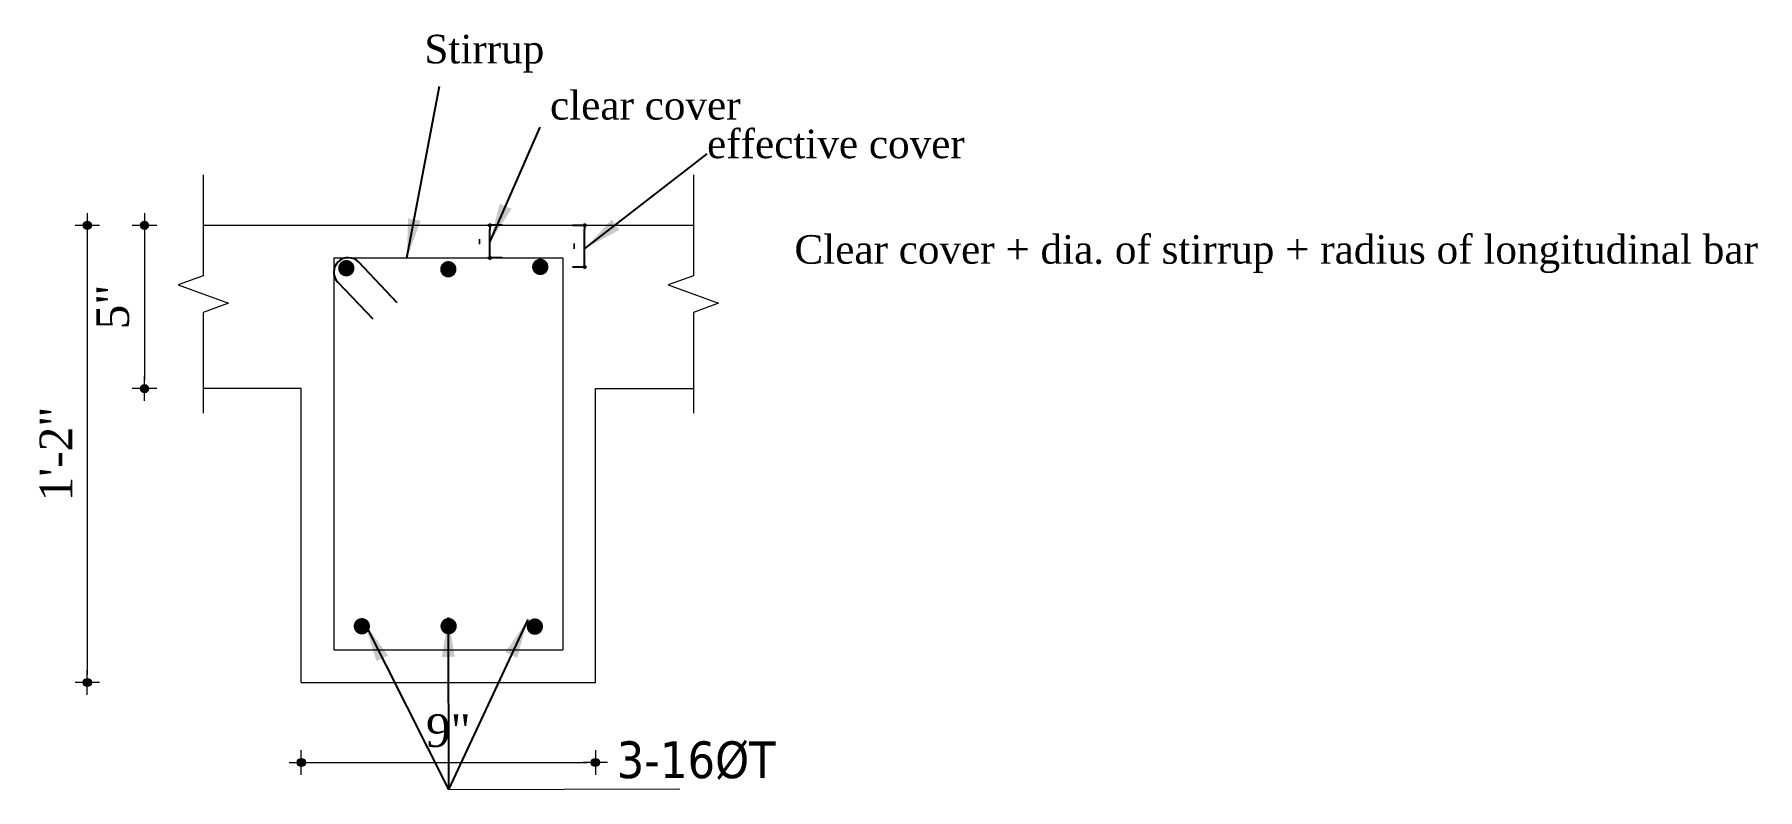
# Model space of a CAD drawing. Header units: inches. Extents: x 115570 to 265311, y 61168 to 314550.
# Drawn here: x 147549 to 147971, y 67802.4 to 67987.4 of the extents above; entities that cross this region are included whole.
import ezdxf

# ---------------------------------------------------------------- set-up
doc = ezdxf.new("R2010")
doc.units = ezdxf.units.IN
doc.header["$MEASUREMENT"] = 0
doc.linetypes.add('CENTER2', pattern=[1.125, 0.75, -0.125, 0.125, -0.125])
doc.layers.get('0').update_dxf_attribs({"lineweight": 25})
for name, color, linetype, lineweight in [('central line', 4, 'CENTER2', 9), ('hatch', 9, 'Continuous', 9), ('REN-1', 50, 'Continuous', 25), ('Text', 31, 'Continuous', 5)]:
    doc.layers.add(name, color=color, linetype=linetype, lineweight=lineweight)
doc.styles.add('arial.', font='arial.ttf')
doc.styles.add('NAVARAJ', font='times.ttf', dxfattribs={"height": 8})
doc.styles.get("Standard").update_dxf_attribs({"font": 'arial.ttf'})
doc.styles.add('Tahoma', font='tahoma.ttf')
doc.dimstyles.new('ARROW-1', dxfattribs={"dimscale": 96, "dimtxt": 9, "dimasz": 0.1, "dimexe": 0, "dimexo": 0, "dimgap": 0.03125, "dimtad": 1, "dimdec": 0, "dimzin": 3, "dimdsep": 46, "dimlunit": 4, "dimtxsty": 'Tahoma', "dimcen": 0.09375, "dimclrt": 7, "dimadec": 0, "dimazin": 0, "dimtfac": 1, "dimtdec": 0, "dimtmove": 0, "dimatfit": 3, "dimfxl": 1, "dimfrac": 2, "dimtolj": 1, "dimtzin": 0, "dimarcsym": 0})
doc.dimstyles.new('boundary wall dimension line', dxfattribs={"dimscale": 0, "dimtxt": 4, "dimasz": 1, "dimexe": 0.5, "dimexo": 3, "dimgap": 1, "dimtad": 1, "dimdec": 0, "dimrnd": 0.25, "dimzin": 3, "dimdsep": 46, "dimlunit": 4, "dimtxsty": 'arial.', "dimblk": 'DOT', "dimcen": 3, "dimdle": 6, "dimclrd": 4, "dimclre": 256, "dimclrt": 7, "dimazin": 0, "dimtfac": 1, "dimtdec": 0, "dimtix": 1, "dimtmove": 2, "dimatfit": 3, "dimfxl": 3, "dimfxlon": 1, "dimtolj": 1, "dimtzin": 0, "dimlwd": -1, "dimlwe": -1, "dimarcsym": 0})
doc.dimstyles.new('Copy(4) of S8', dxfattribs={"dimtxt": 8, "dimasz": 2, "dimexe": 6, "dimexo": 18, "dimgap": 3.6875, "dimtad": 1, "dimdec": 0, "dimlfac": 0.125, "dimzin": 3, "dimdsep": 46, "dimlunit": 4, "dimtxsty": 'NAVARAJ', "dimblk": 'dot 2', "dimcen": 0.09375, "dimse1": 1, "dimse2": 1, "dimclrd": 1, "dimclre": 1, "dimclrt": 256, "dimadec": 0, "dimazin": 0, "dimtfac": 0.8, "dimtdec": 0, "dimtix": 1, "dimtmove": 1, "dimatfit": 3, "dimldrblk": 'DOT', "dimfxl": 1, "dimtolj": 1, "dimtzin": 0, "dimlwd": 9, "dimlwe": 9, "dimarcsym": 0})

# ---------------------------------------------------------------- blocks, each defined once
blk = doc.blocks.new('dot1')
at = {"layer": 'hatch'}
h = blk.add_hatch(color=256, dxfattribs=at)
edge = h.paths.add_edge_path()
edge.add_arc((0, 0), 1, 0, 360)
for p, q in [((3, 0), (-3, 0)), ((0, 3), (0, -3))]:
    blk.add_line(p, q, dxfattribs=at)
blk.add_circle((0, 0), 1, dxfattribs=at)
blk = doc.blocks.new('dot 2')
at = {"layer": 'hatch', "xscale": 0.5, "yscale": 0.5, "zscale": 0.5}
blk.add_blockref('dot1', (0, 0), dxfattribs=at)
blk = doc.blocks.new('*D311')
at = {"layer": 'central line', "color": 1, "linetype": 'ByBlock', "lineweight": 9, "transparency": 16777216}
blk.add_line((147561.96, 67938.62), (147561.96, 67830.62), dxfattribs=at)
at = {"layer": 'Defpoints', "color": 0, "linetype": 'ByBlock', "transparency": 16777216}
for p in [(147590.38, 67940.62), (147561.96, 67828.62), (147614.38, 67828.62)]:
    blk.add_point(p, dxfattribs=at)
at = {"layer": 'central line', "color": 1, "linetype": 'ByBlock', "lineweight": 9, "transparency": 16777216, "xscale": 2, "yscale": 2, "zscale": 2}
for p, rotation in [((147561.96, 67940.62), 90), ((147561.96, 67828.62), 270)]:
    blk.add_blockref('dot 2', p, dxfattribs=dict(at, rotation=rotation))
at = {"layer": 'central line', "linetype": 'ByBlock', "lineweight": 35, "transparency": 16777216, "insert": (147554.27, 67884.62), "char_height": 8, "attachment_point": 5, "rotation": 90, "style": 'NAVARAJ'}
blk.add_mtext('\\A1;1\'-2"', dxfattribs=at)
blk = doc.blocks.new('_Dot')
at = {"color": 0, "linetype": 'ByBlock', "lineweight": -2}
blk.add_line((-0.5, 0), (-1, 0), dxfattribs=at)
at = {"color": 0, "linetype": 'ByBlock', "const_width": 0.5}
blk.add_lwpolyline([(-0.25, 0, 1), (0.25, 0, 1)], format="xyb", close=True, dxfattribs=at)
blk = doc.blocks.new('*D312')
at = {"layer": 'central line', "color": 1, "linetype": 'ByBlock', "lineweight": 9, "transparency": 16777216}
blk.add_line((147575.99, 67938.62), (147575.99, 67902.62), dxfattribs=at)
at = {"layer": 'Defpoints', "color": 0, "linetype": 'ByBlock', "transparency": 16777216}
for p in [(147590.38, 67940.62), (147575.99, 67900.62), (147590.38, 67900.62)]:
    blk.add_point(p, dxfattribs=at)
at = {"layer": 'central line', "color": 1, "linetype": 'ByBlock', "lineweight": 9, "transparency": 16777216, "xscale": 2, "yscale": 2, "zscale": 2}
for p, rotation in [((147575.99, 67940.62), 90), ((147575.99, 67900.62), 270)]:
    blk.add_blockref('dot 2', p, dxfattribs=dict(at, rotation=rotation))
at = {"layer": 'central line', "linetype": 'ByBlock', "lineweight": 35, "transparency": 16777216, "insert": (147568.23, 67920.62), "char_height": 8, "attachment_point": 5, "rotation": 90, "style": 'NAVARAJ'}
blk.add_mtext('\\A1;5"', dxfattribs=at)
blk = doc.blocks.new('*D313')
at = {"layer": 'central line', "color": 1, "linetype": 'ByBlock', "lineweight": 9, "transparency": 16777216}
blk.add_line((147616.38, 67809.03), (147684.38, 67809.03), dxfattribs=at)
at = {"layer": 'Defpoints', "color": 0, "linetype": 'ByBlock', "transparency": 16777216}
for p in [(147614.38, 67828.62), (147686.38, 67828.62), (147686.38, 67809.03)]:
    blk.add_point(p, dxfattribs=at)
at = {"layer": 'central line', "color": 1, "linetype": 'ByBlock', "lineweight": 9, "transparency": 16777216, "xscale": 2, "yscale": 2, "zscale": 2, "rotation": 180}
blk.add_blockref('dot 2', (147614.38, 67809.03), dxfattribs=at)
at = {"layer": 'central line', "color": 1, "linetype": 'ByBlock', "lineweight": 9, "transparency": 16777216, "xscale": 2, "yscale": 2, "zscale": 2}
blk.add_blockref('dot 2', (147686.38, 67809.03), dxfattribs=at)
at = {"layer": 'central line', "linetype": 'ByBlock', "lineweight": 35, "transparency": 16777216, "insert": (147650.38, 67816.8), "char_height": 8, "attachment_point": 5, "style": 'NAVARAJ'}
blk.add_mtext('\\A1;9"', dxfattribs=at)

msp = doc.modelspace()

# ---------------------------------------------------------------- linework, layer by layer
at = {"layer": 'hatch', "ltscale": 5}
for p, q in [((147590.38, 67940.62), (147710.38, 67940.62)), ((147614.38, 67900.62), (147590.38, 67900.62)), ((147614.38, 67828.62), (147614.38, 67900.62)), ((147686.38, 67828.62), (147686.38, 67900.62)), ((147686.38, 67900.62), (147710.38, 67900.62)), ((147614.38, 67828.62), (147686.38, 67828.62))]:
    msp.add_line(p, q, dxfattribs=at)
at = {"layer": 'hatch'}
msp.add_line((147650.38, 67802.41), (147707.05, 67802.59), dxfattribs=at)
msp.add_line((147650.38, 67802.41), (147707.05, 67802.59), dxfattribs=at)
at = {"layer": 'hatch', "linetype": 'Continuous'}
for points in [[(147590.38, 67952.96), (147590.38, 67928.28), (147584.2, 67926.03), (147596.56, 67921.53), (147590.38, 67919.28), (147590.38, 67894.59)], [(147710.38, 67952.96), (147710.38, 67928.28), (147704.2, 67926.03), (147716.56, 67921.53), (147710.38, 67919.28), (147710.38, 67894.59)]]:
    msp.add_lwpolyline(points, dxfattribs=at)
at = {"layer": 'REN-1', "lineweight": 18}
for p, q in [((147622.38, 67932.62), (147622.38, 67836.62)), ((147622.38, 67932.62), (147678.38, 67932.62)), ((147678.38, 67932.62), (147678.38, 67836.62))]:
    msp.add_line(p, q, dxfattribs=at)
at = {"layer": 'REN-1', "lineweight": 18, "ltscale": 5}
msp.add_line((147622.38, 67836.62), (147678.38, 67836.62), dxfattribs=at)
at = {"layer": 'REN-1'}
msp.add_lwpolyline([(147637.88, 67921.67), (147628.45, 67931.59, 1), (147623.3, 67926.69), (147631.87, 67917.68)], format="xyb", dxfattribs=at)
at = {"layer": 'REN-1', "color": 1, "const_width": 2}
for points in [[(147626.4, 67930.12, -1), (147624.4, 67930.12, -1)], [(147651.38, 67929.86, -1), (147649.38, 67929.86, -1)], [(147671.9, 67930.44, 1), (147673.9, 67930.44, 1)], [(147630.2, 67842.41, -1), (147628.2, 67842.41, -1)], [(147649.45, 67842.43, -1), (147651.45, 67842.43, -1)], [(147670.57, 67842.32, 1), (147672.57, 67842.32, 1)]]:
    msp.add_lwpolyline(points, format="xyb", close=True, dxfattribs=at)

# ---------------------------------------------------------------- texts
at = {"ltscale": 100, "transparency": 33554687, "char_height": 6, "attachment_point": 1}
for s, width, insert in [('{\\fTimes New Roman|b0|i0|c0|p18;\\H1.16667x;Stirrup}', 234.2886, (147644.51, 67987.3)), ('{\\fTimes New Roman|b0|i0|c0|p18;\\H1.16667x;clear cover}', 234.2886, (147675.29, 67973.53)), ('{\\fTimes New Roman|b0|i0|c0|p18;\\H1.16667x;effective cover}', 234.2886, (147713.75, 67964.07)), ('{\\fTimes New Roman|b0|i0|c0|p18;\\H1.16667x;Clear cover + dia. of stirrup + radius of longitudinal bar}', 287.4031, (147735.14, 67938.22))]:
    msp.add_mtext_dynamic_manual_height_columns(s, width=width, gutter_width=148.67, heights=[31.46], dxfattribs=dict(at, insert=insert))
at = {"layer": 'Text', "style": 'Tahoma'}
msp.add_text('3-16%%CT', height=9, dxfattribs=at).set_placement((147691.61, 67805.21))

# ---------------------------------------------------------------- dimensions: what is measured, and where the dimension line sits
for base, p1, p2 in [((147660.57, 67940.62), (147678.38, 67932.62), (147678.38, 67940.62)), ((147683.75, 67940.62), (147672.9, 67930.44), (147672.9, 67940.62))]:
    msp.add_linear_dim(base=base, p1=p1, p2=p2, angle=90, text='-', dimstyle='boundary wall dimension line', override={"dimscale": 1}).render()
at = {"layer": 'central line', "linetype": 'ByBlock', "lineweight": 35}
dim = msp.add_linear_dim(base=(147561.96, 67828.62), p1=(147590.38, 67940.62), p2=(147614.38, 67828.62), angle=90, text='1\'-2"', dimstyle='Copy(4) of S8', dxfattribs=at)
dim.commit()
dim.dimension.update_dxf_attribs({"geometry": '*D311', "text_midpoint": (147554.27, 67884.62)})
dim = msp.add_linear_dim(base=(147575.99, 67900.62), p1=(147590.38, 67940.62), p2=(147590.38, 67900.62), angle=90, dimstyle='Copy(4) of S8', dxfattribs=at)
dim.commit()
dim.dimension.update_dxf_attribs({"geometry": '*D312', "text_midpoint": (147568.23, 67920.62)})
dim = msp.add_linear_dim(base=(147686.38, 67809.03), p1=(147614.38, 67828.62), p2=(147686.38, 67828.62), dimstyle='Copy(4) of S8', dxfattribs=at)
dim.commit()
dim.dimension.update_dxf_attribs({"geometry": '*D313', "text_midpoint": (147650.38, 67816.8)})

# ---------------------------------------------------------------- leaders
at = {"layer": 'hatch'}
for points in [[(147640.25, 67932.62), (147648.22, 67974.68)], [(147660.57, 67936.5), (147672.86, 67964.68)], [(147683.75, 67934.89), (147713.75, 67958.14)], [(147650.37, 67844.52), (147650.38, 67802.41)], [(147629.9, 67843.12), (147650.38, 67802.41)], [(147669.86, 67844.05), (147650.38, 67802.41)]]:
    msp.add_leader(points, dimstyle='ARROW-1', override={"dimclrd": 151}, dxfattribs=at)

doc.saveas('drawing.dxf')
